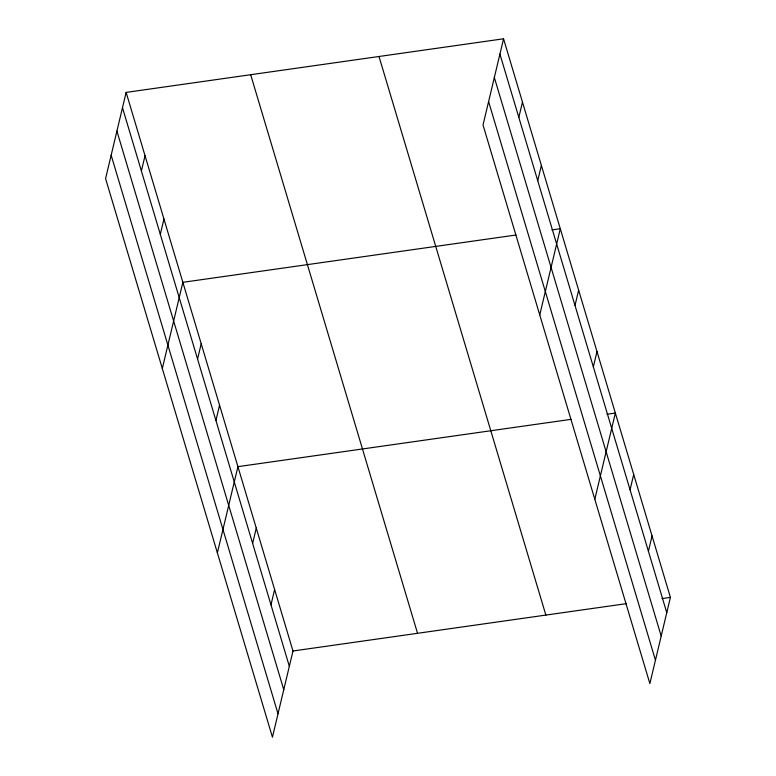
<?xml version="1.0" encoding="UTF-8"?>
<svg xmlns="http://www.w3.org/2000/svg" width="776" height="776" viewBox="0 0 776 776"><rect width="100%" height="100%" fill="white"/><g stroke="black" fill="none" stroke-linecap="round" stroke-linejoin="round"><path stroke-width="1.16" d="M126.129 92.402L105.584 178.606L272.444 737.2L292.979 650.996L126.129 92.402L503.556 38.8L670.415 597.394L649.871 683.598L483.021 125.004L503.556 38.8M141.387 171.001L145.034 155.704M160.302 234.313L163.949 219.016M162.32 368.532L182.855 282.319L515.972 235.012M197.57 359.065L201.207 343.768M215.922 420.505L219.559 405.208M217.377 552.861L237.922 466.657L571.039 419.35M252.627 543.394L256.274 528.107M270.979 604.843L274.626 589.547M518.824 117.399L522.471 102.112M537.739 180.711L541.376 165.414M539.747 314.93L560.291 228.726L551.901 229.909M574.997 305.463L578.644 290.166M593.349 366.902L596.996 351.615M594.814 499.269L615.349 413.055L606.968 414.248M630.063 489.801L633.701 474.505M648.416 551.241L652.053 535.944M292.979 650.996L626.096 603.689M662.025 598.587L670.415 597.394M499.919 54.097L666.768 612.691M494.341 77.493L661.191 636.087M488.599 101.608L655.448 660.201M379.008 56.483L545.858 615.077M250.677 74.709L417.536 633.303M122.482 107.689L289.332 666.283M116.904 131.096L283.764 689.689M111.162 155.21L278.012 713.804"/></g></svg>
